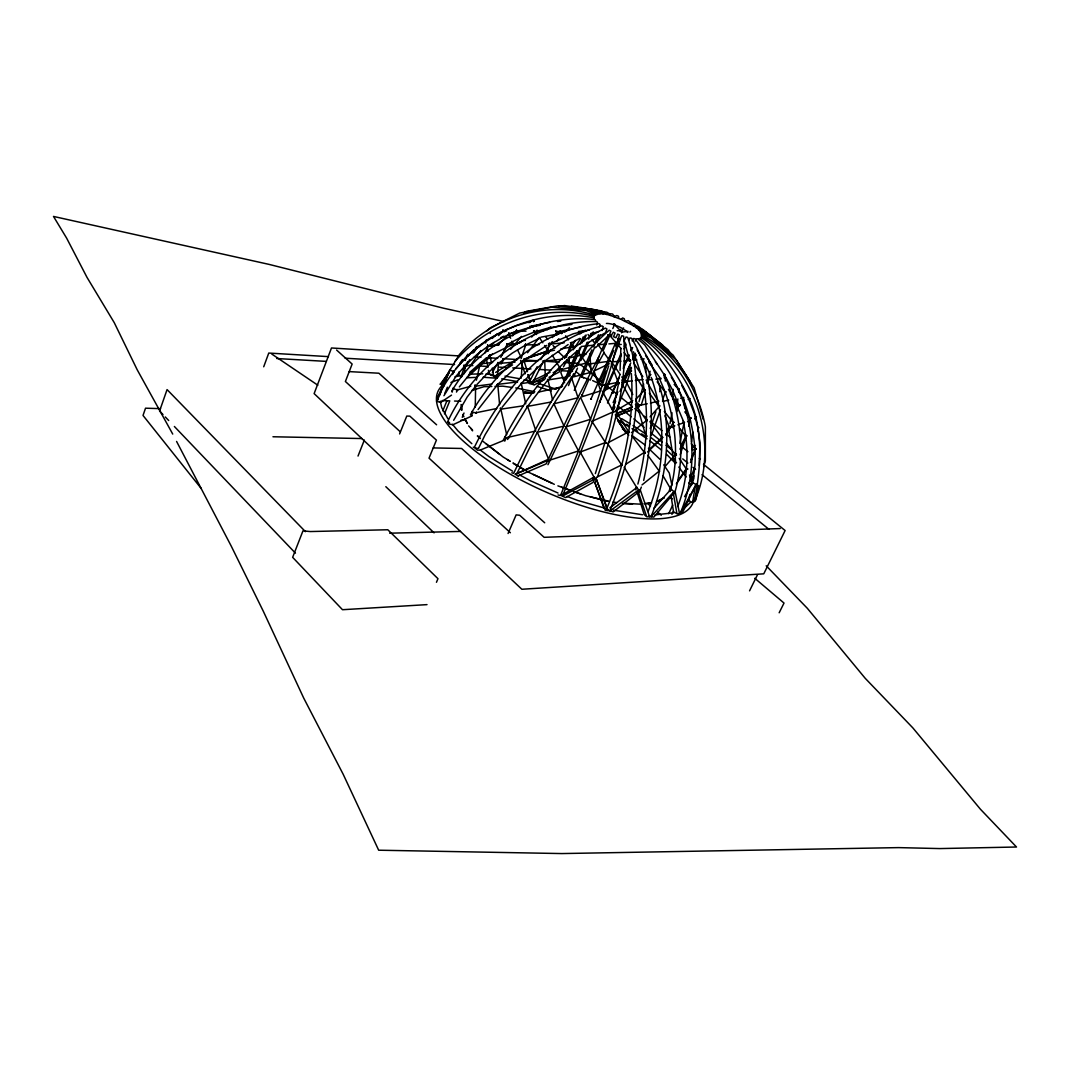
<?xml version="1.0" encoding="UTF-8"?>
<svg xmlns="http://www.w3.org/2000/svg" width="1070" height="1070" viewBox="0 0 1070 1070"><rect width="100%" height="100%" fill="white"/><g stroke="black" fill="none" stroke-linecap="round" stroke-linejoin="round"><path stroke-width="1.5" d="M620.867 348.258L620.078 370.421M475.254 406.961L475.628 386.176L491.866 384.063M461.879 404.821L461.692 410.358L461.063 404.513M646.24 364.335L645.638 371.972M521.17 378.205L522.441 361.606L546.81 345.369M497.309 376.774L498.486 363.466L515.111 362.048M556.052 331.031L555.985 331.874L555.798 330.831M676.708 409.984L677.845 398.976M699.312 465.557L699.9 442.739L698.148 429.618M464.286 373.644L465.142 365.833M593.796 316.867L593.863 316.305C543.988 303.425 488.361 322.257 455.044 361.366M698.001 431.397L698.162 427.706M689.789 494.5L688.732 500.68L692.598 502.485L694.483 501.496C700.462 469.034 703.565 435.49 691.608 403.671C680.012 378.526 665.085 353.274 641.518 337.692L640.903 338M691.595 441.99L692.892 432.039M490.234 333.465L490.368 332.489M659.749 391.74L660.203 388.49M674.488 400.1L675.531 399.632L674.488 400.1L684.051 422.677L679.851 443.368M692.598 502.485L695.045 487.224L696.543 484.041L680.346 513.092L682.406 512.757L695.981 484.469L692.29 482.463L689.481 475.013M618.46 383.956L609.713 427.01L595.348 473.595M688.679 426.288L689.989 418.37L685.041 403.537L678.808 389.921M459.257 371.638L458.722 374.701L461.825 376.68M643.685 480.417C653.93 433.832 657.341 380.385 631.501 338.254L629.976 337.933L628.692 340.3M669.981 423.6L672.04 412.793M698.71 485.726L695.808 499.998L694.751 500.907L693.547 500.345M440.091 394.897L441.268 389.346M508.758 333.853L508.986 332.81M513.159 343.082L512.945 344.112L512.089 343.724M643.632 383.983L638.991 401.772M645.33 392.208L641.238 404.995L638.014 404.58L635.767 400.274M647.912 380.907L650.119 371.21M476.391 380.171L480.149 363.974L492.374 354.05M485.593 342.948L486.275 340.046M698.376 485.432L694.751 500.907C720.15 442.712 695.741 369.859 642.361 336.635L642.04 337.09M637.867 484.055C645.959 453.814 648.808 422.008 644.488 390.924M532.392 326.711L532.231 325.695L532.392 326.711L540.35 325.213M669.9 491.491C679.343 459.498 676.186 424.308 665.46 392.957M593.636 317.777L594.385 315.102C546.73 299.988 491.598 316.6 459.297 354.705L441.616 383.689L440.292 384.17L444.05 385.936M703.619 466.921L705.357 460.969L705.384 426.81C698.549 389.293 676.253 353.822 642.468 335.258M680.346 513.092C705.143 454.175 689.521 379.516 639.954 338.414L639.058 338.561M693.106 480.751L694.029 477.661M596.739 324.986L597.528 322.391L596.699 321.548C532.726 319.97 473.983 364.99 447.675 421.714L447.594 421.674M436.934 400.153L436.6 401.17L440.626 402.481L440.934 401.464M631.487 367.933L625.763 386.511L615.825 411.321M676.869 411.749L678.781 405.543L672.976 390.938L665.767 377.108M688.946 399.618L689.174 398.909L688.023 399.204M608.669 365.86L595.883 404.741L579.151 449.4L560.546 495.463L558.018 494.955M655.87 411.736L650.239 428.508M680.199 454.817L686.445 435.196M439.422 395.365L437.577 399.779L436.827 399.418L450.149 369.484L440.653 392.436M599.294 327.126L600.123 324.558L599.039 323.662C544.737 328.798 496.172 367.946 470.412 414.826M460.996 376.934L464.54 366.328L472.124 364.75M521.117 358.584L525.758 344.941L539.695 338.16M662.544 400.14L665.246 392.249L659.254 378.098M601.969 330.576L603.279 326.765L601.969 325.855C542.41 341.022 499.998 394.201 474.264 447.514L473.261 447.14M641.358 487.104L638.79 493.417L646.761 516.85L649.624 516.756L640.315 490.1L638.736 489.859L636.757 487.599L624.171 467.175M566.204 357.313L571.273 342.895L579.766 338.374M620.48 339.07L612.642 360.376M651.362 435.45L660.498 409.649M647.002 383.475L650.119 374.834L645.611 364.362L637.131 349.917M690.712 478.156L694.39 467.978M677.698 506.525C688.371 479.373 689.361 449.039 683.101 420.697M263.715 366.783L268.757 353.06L328.423 356.631M545.593 354.317L549.391 344.099L573.239 333.813L589.409 329.841M620.212 330.51L620.6 329.493L621.055 330.496M648.086 511.54C665.125 469.182 666.597 420.47 651.215 377.402M690.471 462.521L695.808 448.557L690.779 459.739M358.022 456.061L364.335 440.078M595.535 347.696L609.405 334.803L610.876 331.085L609.231 330.229C565.495 368.227 538.357 421.767 513.654 473.341L511.794 472.806M597.568 476.631C612.883 431.785 628.05 384.157 623.636 336.274L621.897 335.686L620.145 339.284L617.724 338.428M594.893 482.597L605.272 510.336L608.135 510.617L606.837 508.41C624.546 465.985 634.523 419.601 631.34 373.51M399.605 433.925L406.787 416.056L409.863 416.15L436.426 440.118L429.03 458.161L510.39 532.74M601.674 382.03L606.101 371.196M442.819 410.84L446.952 400.728M451.714 391.353C479.012 342.801 539.989 313.323 595.04 319.582L595.575 320.345M452.142 392.182L453.065 388.062M444.465 413.822L449.788 400.849L442.111 400.541M456.475 392.088L457.371 389.895L470.8 386.243M462.24 417.313L464.019 413.02M488.896 355.628L487.612 358.731L466.707 377.804L476.698 377.349M488.789 358.731L490.073 355.614L513.038 344.152L511.848 341.223M620.426 329.988L619.998 331.031L620.72 330.657M471.429 415.789L472.82 412.445L471.803 411.482M444.799 393.372L447.38 387.206M613.645 409.877L614.902 406.854M436.453 582.294L437.964 578.696L387.808 529.757L310.34 531.549L302.957 530.88L292.645 557.336L342.494 609.713L427.01 604.63M503.261 440.171C526.694 395.526 559.021 350.465 605.406 328.075L606.904 328.971L605.513 332.73L587.109 343.283M504.759 441.148L506.19 437.777L535.909 430.942M507.581 439.476L527.59 406.373L546.957 381.121M560.091 367.478L560.519 368.976L559.222 371.999L548.977 377.295M577.533 350.947L586.721 364.081L586.079 363.198L587.176 362.757L562.124 369.511L560.827 372.534L564.599 382.792M561.656 386.832L565.161 378.686M565.468 377.978L577.318 350.519M579.953 344.406L583.244 336.782M566.097 379.756L580.007 347.589M581.986 342.988L585.29 335.338M569.828 373.015L580.997 347.188M583.618 341.103L586.253 335.03M568.491 385.601L573.68 373.604M576.931 366.114L587.31 342.146M588.607 339.136L591.202 333.144M574.189 375.717L577.479 368.147M580.756 360.577L588.62 342.427M591.242 336.368L593.221 331.834M508.063 533.515L516.141 514.884L519.699 515.259L544.135 537.314L780.217 528.553M574.269 390.389L591.897 349.837M593.208 346.827L598.424 334.816M581.799 377.001L594.933 346.827M596.899 342.293L600.19 334.749M599.039 356.404L568.357 416.257L546.168 463.858L518.107 475.936L515.325 474.264L548.589 459.164L537.341 432.213L564.064 426.101L553.872 403.805L578.001 397.732M547.947 464.701L579.779 398.562M582.093 395.057L588.66 380.024M595.883 363.492L608.348 334.923M590.439 379.73L598.999 360.162M602.945 351.12L610.181 334.562M612.816 328.53L614.795 324.023M590.974 399.03L616.039 341.932M599.093 383.595L613.645 350.492M615.624 345.971L618.928 338.454M621.576 332.436L623.556 327.915M599.829 401.812L620.988 353.822M624.305 346.319L625.616 343.323M606.77 388.142L621.403 355.013M624.051 348.981L626.057 344.46M607.519 403.042L620.105 374.647M623.409 367.17L628.705 355.213M630.698 350.719L632.022 347.737M612.562 392.851L619.249 377.75M623.262 368.695L629.28 355.106M631.287 350.572L632.624 347.563M640.756 338.882C644.728 328.276 627.996 323.675 621.135 319.341C613.083 316.814 602.517 310.634 594.559 315.69M613.123 402.601L617.871 391.901M621.938 382.739L630.752 362.89M632.798 358.303L634.831 353.729M615.772 397.157L617.122 394.121M622.499 382.003L629.896 365.351M632.584 359.293L635.272 353.234M612.027 409.248L615.624 401.156M620.038 391.419L630.845 367.09M633.547 361.005L636.262 354.919M452.543 374.54L453.854 371.624L449.962 370.086M593.007 479.36L594.01 477.126L580.207 452.062M594.88 482.985L596.391 479.627L594.586 479.052L562.365 496.186L562.579 494.447L594.01 477.126L594.586 479.052L593.074 482.409L565.642 497.577L562.365 496.186C584.394 443.609 606.677 390.523 619.383 334.803L617.617 334.094L615.959 337.719L613.511 336.729L615.076 333.051L613.351 332.248L610.876 335.9M638.014 404.58L636.65 407.59L638.509 407.162M635.74 489.806L636.757 487.599L609.833 507.862M667.733 429.578L669.124 426.542L664.898 415.815M517.051 473.261L537.341 432.213M465.089 359.894L467.724 354.197M670.796 487.278L671.88 484.937L669.285 473.02L663.734 464.835M668.71 513.654L672.682 505.134M671.92 514.403L673.244 511.567M690.792 485.66C698.282 464.219 694.978 440.078 689.989 418.37L684.813 411.856M691.354 485.232L692.852 482.035L684.573 496.667M500.84 357.38L507.019 344.593L519.605 337.986L534.211 332.075M478.504 448.33L485.245 434.527L500.84 409.168L506.672 434.661M669.298 490.368L670.047 488.829L670.087 490.715M749.562 590.841L757.466 574.777M484.616 353.247L488.121 346.158L495.851 345.423M779.161 612.776L784.016 603.065L754.765 578.268M537.14 366.689L529.944 380.92L527.791 374.634M540.738 359.573L552.227 341.638M453.667 420.296L467.242 396.943L475.628 386.176M680.854 446.016L685.87 436.212L679.932 428.629M679.918 449.173L686.351 436.56L685.241 436.185L686.351 436.56M621.764 332.65L622.272 331.66M443.943 395.713L456.007 376.265L464.54 366.328M542.637 362.864L532.512 383.047L534.345 384.866L544.59 379.569M684.225 422.984L683.503 422.396L684.546 422.396M563.435 366.876L567.702 359.105M492.36 372.547L497.095 363.974M501.83 355.401L506.565 346.827M530.118 326.042L529.663 326.872L530.466 327.072M598.826 362.021L604.309 352.164M621.416 332.543L621.964 331.566M538.304 430.394L553.872 403.805M632.169 340.875L633.507 338.535L634.871 338.695C674.474 388.089 674.02 460.073 650.988 516.81L653.837 517.104L672.455 494.862L673.98 491.598L675.103 491.478C686.325 452.61 680.105 410.278 663.721 373.724M464.099 369.257L469.77 359.573M635.192 341.076L636.57 338.735L637.72 338.749L644.769 345.008L664.109 374.58L664.35 377.884M564.559 358.504L575.392 340.38M665.727 435.075L673.204 422.69L664.336 411.442M573.199 349.823L580.475 338.909M501.014 364.081L504.398 358.557M548.081 353.782L550.448 349.997M554.621 402.574L571.474 377.389L591.081 372.32L589.904 353.996M472.846 353.18L476.404 347.737L465.41 357.728L455.766 368.802M466.079 364.348L467.857 361.62M474.09 352.097L476.765 348.017L476.003 347.763L476.765 348.017M471.215 364.402L480.858 350.585M679.677 404.968L679.035 405.811L680.293 405.262M690.912 480.483L693.708 476.351M527.55 352.752L539.32 337.438L542.824 342.815M693.989 475.802L688.826 483.252L691.34 484.068M677.725 481.072L686.258 468.861L679.209 458.361M676.32 483.894L686.753 468.968L685.843 468.446L686.753 468.968M557.002 334.83L558.914 332.101M694.617 418.985L696.356 416.578M478.076 409.569L497.764 384.371L521.143 362.543M515.325 474.264L547.639 460.474L548.589 459.164M616.534 382.619L602.102 385.467L600.537 384.732L601.273 383.729M464.755 366.007L465.33 365.231M459.699 363.399L462.534 359.587M440.292 384.17L448.838 372.721L441.616 383.689L442.111 383.207M510.631 349.275L521.518 336.408M501.977 407.456L521.277 383.568L542.222 380.626M444.063 380.693L446.016 378.178M497.831 345.369L508.852 333.893L530.265 327.206M580.034 333.907L582.013 331.459M459.324 386.912L469.075 374.981L480.149 363.974L492.574 362.422M575.459 346.305L574.363 346.747M650.065 416.845L659.909 405.744L658.973 406.48L649.316 393.091M512.53 335.913L516.756 330.991L526.012 331.152M556.988 340.955L558.914 338.709M468.66 355.708L473.689 349.89M664.871 466.747L675.438 454.496L666.289 443.02M476.458 347.175L475.896 347.817L476.859 348.231L476.458 347.175L479.627 346.399M552.588 400.127L547.907 379.422L548.094 380.666L557.042 369.845L567.207 359.694M653.743 508.464L670.903 489.324L662.999 475.722M629.909 332.075L630.605 331.285M650.399 403.082L658.424 401.196M476.845 384.611L487.679 373.082L498.486 363.466M531.616 337.063L537.14 331.232L549.218 327.714L571.968 324.37M635.7 399.404L644.408 390.229L641.746 376.279L633.48 351.749M552.307 337.572L557.778 331.834L580.89 327.126M698.215 428.334L698.924 427.599L697.774 427.773M490.635 346.025L494.099 342.454M504.478 331.753L506.792 329.386M522.213 382.485L544.737 361.098L568.157 344.553M621.79 380.238L631.033 371.089M498.54 335.579L503.274 331.045L514.55 326.363M564.853 332.021L569.414 327.647M683.984 508.517L690.538 502.298M486.409 331.339L489.94 328.008L519.672 313.082L552.2 307.157L586.052 310.541L595.615 314.246M621.202 319.288L622.633 317.964L624.305 318.726L624.867 321.361M649.343 449.454L661.902 437.657L650.052 421.834M647.524 452.021L662.37 438.071L661.42 437.63L662.37 438.071M465.784 364.883L476.912 354.518L488.121 346.158M492.16 338.481L496.988 334M569.748 374.955L569.173 357.955L577.278 350.799M469.717 372.4L486.502 357.714M533.114 320.358L533.89 321.04L533.114 320.358L528.834 322.699M692.103 448.276L695.46 445.441M624.532 381L625.388 380.318L624.532 381L621.79 376.934M631.447 432.668L646.561 420.483L635.393 404.38M642.013 484.897L659.214 471.108L647.818 455.298M547.144 329.721L550.635 326.992M499.543 362.529L512.303 353.1L525.758 344.941L539.079 344.62M477.755 346.774L488.602 339.016L501.843 331.647M440.626 402.481L451.513 395.111M660.872 378.151L660.11 378.66L660.819 379.114M488.428 370.354L488.936 373.363L491.077 375.316L495.049 376.065L512.557 364.883M626.137 464.019L644.354 452.409L632.076 436.172M495.651 372.4L520.381 357.059M489.231 345.329L502.566 337.451L516.756 330.991M518.107 475.936L519.833 474.919M488.602 356.083L489.471 355.601M687.528 421.767L690.284 420.309M608.683 442.378L628.732 431.825L615.437 410.907L631.822 401.25L622.232 384.21M669.165 426.475L672.976 427.652M523.605 312.828L526.453 311.343L557.55 305.846L588.767 309.845L597.528 313.737M450.938 382.498L457.813 379.823M547.251 375.637L532.512 383.047L528.125 381.562L527.109 379.837M553.15 372.681L560.519 368.976L562.124 369.511M595.816 477.702L621.657 464.942L607.252 443.127M500.867 337.598L503.689 336.234M532.927 380.626L550.074 372.32M609.271 363.733L594.024 370.969L600.671 390.858L580.462 397.211L590.64 419.266L565.856 426.943L578.522 450.925L550.368 459.993M472.285 415.775L452.971 424.723L449.213 424.081L448.397 422.637L449.574 422.837M616.159 413.956L632.183 407.068L617.51 413.194M615.772 416.564L632.183 409.516L615.611 416.417M680.052 404.968L678.942 405.423L679.918 405.597M504.117 440.238L480.417 450.002L477.447 450.189L475.535 448.504L478.036 448.357M613.939 316.693L616.788 315.543L618.487 316.225L618.727 318.272M581.692 451.5L605.446 442.539L591.964 421.339L613.351 411.816L602.49 391.58L618.554 383.301L611.291 363.68M562.539 386.297L555.143 388.838L558.928 387.567L538.437 392.115M674.809 425.847L670.181 427.425L668.79 430.461L673.311 457.639L675.665 460.234M677.885 424.79L684.051 422.677M528.058 357.594L548.081 350.866L544.577 345.49M523.497 359.293L548.134 351L547.893 350.318L548.214 351.281L523.591 359.573M579.672 452.342L580.488 452.062M568.999 376.159L570.149 375.797M471.87 390.456L484.001 386.685L491.825 386.471M514.536 343.764C514.108 346.038 523.431 339.31 525.37 340.487M514.643 344.165L520.836 342.293M515.954 325.775L530.747 321.455M591.095 333.706L598.866 331.473M680.694 398.321L683.81 397.425M488.214 345.931L487.572 345.062L488.214 345.931L499.021 344.914M569.173 357.955L586.146 354.09M531.589 326.042L549.632 322.364M647.256 403.751L639.392 405.423L638.041 408.446L645.411 434.514L647.203 436.226M496.721 408.526L476.177 412.712L472.82 412.445M662.544 401.397L668.737 400.153M454.991 376.774L461.825 375.409M549.819 351.134L554.501 350.224M560.747 349.021L573.212 346.6L570.363 342.56M558.527 306.448L564.478 305.552L592.339 309.685L600.069 313.617M551.358 401.972L527.59 406.373L535.388 429.404M540.912 337.157L558.366 333.96M625.308 321.201L628.331 320.652L631.862 323.621M547.987 379.97L568.25 376.747M673.632 512.797L655.014 514.884M502.418 408.927L522.922 405.878M621.844 332.141L628.05 331.325M632.263 380.853L626.084 381.629L632.798 394.536M635.366 380.465L643.097 379.489M517.612 381.923L497.764 384.371L499.61 404.754M633.32 360.175L636.423 359.801M641.077 359.252L644.167 358.878M633.587 360.269L636.784 359.894M557.51 321.495L560.76 321.134M562.472 359.119L544.737 361.098L545.379 378.593M578.402 331.473L584.915 330.75M644.06 503.676L651.59 502.86L645.892 503.743M581.371 346.466L594.438 345.075M646.039 380.144L652.513 379.476M655.749 379.141L660.605 378.646M549.391 344.099L564.198 342.828M621.255 344.433L617.965 344.714L621.041 348.659M605.807 344.152L598.103 344.781L601.781 349.823M608.884 343.898L615.049 343.39M613.204 361.78L620.948 361.205M624.051 360.978L630.257 360.523M522.441 361.606L538.584 360.496M474.264 447.514L476.471 448.45M503.274 331.045L506.605 330.857M617.189 330.71L620.386 330.563L613.685 323.782M531.549 392.824L524.648 393.131L534.077 392.837M469.075 374.219L482.784 373.778M507.019 344.593L516.81 344.299M494.969 386.39L502.793 386.176L512.503 387.514M632.504 504.117L622.459 503.488M389.667 533.194L460.461 531.429M537.14 331.232L543.413 331.232M272.957 436.761L361.847 438.553M433.216 447.929L461.598 448.464L544.71 522.789M607.813 313.403L612.655 314.045L614.554 316.72M532.807 392.717L524.38 392.115L532.579 393.252M461.063 420.162L463.832 420.256M160.513 408.66L145.533 408.192L143.019 415.454L201.294 488.575M454.523 401.036L460.836 401.277M641.946 504.264L623.917 503.274M349.221 371.611L378.874 373.216L436.6 424.79M345.142 358.209L454.576 364.549M469.516 365.405L472.846 365.606M479.494 365.98L487.8 366.462M499.422 367.144L506.07 367.532M512.717 367.906L530.987 368.963M539.293 369.444L550.916 370.126M562.553 370.795L572.517 371.37M276.809 358.53L326.109 361.379M457.759 355.842L331.486 347.977L314.125 393.613L521.852 589.262L763.766 573.828L785.126 530.533L703.471 464.313M474.371 356.885L481.018 357.3M489.324 357.808L497.63 358.33M502.606 358.637L517.559 359.573M524.206 359.988L535.843 360.71M542.49 361.125L559.102 362.155M564.077 362.476L579.03 363.399M629.2 323.26L633.721 323.555L643.364 331.433M483.145 377.228L497.015 378.258M485.94 374.045L492.24 374.594L493.377 375.623M612.856 502.191L616.842 502.592M594.024 310.394L597.261 310.795M600.484 311.196L606.957 312.253L610.488 315.436M642.522 514.75L613.391 510.189M571.42 306.06L596.645 310.032L603.132 313.858M515.74 387.955L534.839 391.74M604.082 500.479L608.308 501.108L585.571 495.691L575.941 492.267M580.676 307.572L601.567 310.902L606.636 314.473M501.656 378.887L517.198 381.508M447.675 421.714L448.825 421.914M504.973 376.118L519.284 378.66M632.758 325.414L638.643 326.564L653.489 338.2M504.197 321.602L443.702 308.24L268.985 264.37L53.5 216.434L66.661 238.195L87.004 277.371L114.249 322.659L137.214 369.805L172.725 434.072M607.064 508.798L577.573 500.412L567.06 496.426M607.747 509.949L613.15 511.928L637.225 493.176L638.736 489.859L609.86 511.032C630.979 456.93 647.136 394.148 627.729 337.438L626.057 336.983L624.211 340.541L629.789 361.205M523.992 379.863L528.7 381.054M692.143 449.534L694.47 450.122M453.493 388.891L457.371 389.895M582.16 377.215L581.425 376.921L590.359 379.77M608.068 334.923L608.79 335.124L608.215 334.723M580.742 493.979L573.587 491.705M602.517 500.051L590.172 496.788M635.901 327.58L642.95 329.6L662.544 344.955L664.109 347.723M537.046 386.404L551.251 390.911M571.166 490.755L561.536 487.158M539.534 383.809L555.945 389.132M438.045 399.805L436.827 399.418C463.123 340.969 531.322 305.632 594.077 317.817L594.318 318.486M465.651 359.801L464.714 359.466L464.902 360.416M557.898 485.86L571.835 490.809M638.509 329.721L646.521 332.569L668.108 349.756L671.492 354.678M558.018 493.016L530.747 480.925L519.565 474.919M560.613 494.942L562.432 495.637M551.946 483.199L533.208 474.411M687.943 469.048L686.806 468.566L686.94 469.516M640.515 331.74L649.249 335.405L673.15 355.173L690.083 381.388L690.912 384.464M592.646 380.612L597.167 382.712M693.32 500.947L694.483 501.496M554.313 484.322L528.473 472.191L519.993 467.108M609.405 334.803L611.786 335.926M547.639 460.474L549.418 461.317M641.853 333.613L651.028 338L676.414 360.149L694.082 387.741L703.298 419.493M508.825 334.134L508.665 333.292M519.619 467.296L524.22 469.636M512.57 471.161L488.95 456.582L480.457 450.189M513.386 463.457L518.281 466.426M622.365 428.896L627.756 432.4M510.216 461.25L503.194 457.037L482.771 441.201M513.011 462.922L518.602 466.266M615.317 414.772L618.045 420.095L629.24 426.957M632.022 428.642L647.082 438.807M621.723 418.664L630.163 423.814M632.985 425.539L646.32 434.326M675.839 513.185L673.511 511.714L671.024 495.678M504.692 436.801L506.19 437.777M499.743 454.362L486.168 443.836M271.753 354.036L317.83 385.2M649.811 440.72L661.461 450.042M507.421 459.565L509.922 461.344M651.362 437.897L661.501 445.789M631.715 435.289L644.942 444.879M670.903 489.324L673.98 491.598L650.988 516.81L650.172 516.074M580.328 364.455L602.37 382.324M604.951 384.424L616.628 393.88M620.506 397.037L632.183 406.506M634.764 408.606L639.954 412.806M643.846 415.962L646.44 418.062M650.319 421.219L661.982 430.675M665.874 433.832L669.766 436.988M682.727 447.501L687.916 451.701M495.049 376.065L496.988 377.63M575.834 371.558L583.565 377.87M618.326 406.279L631.206 416.805M633.788 418.905L644.087 427.318M650.52 432.574L662.116 442.044M665.968 445.2L672.415 450.47M682.713 458.883L687.863 463.083M693.012 467.296L695.594 469.396M702.027 474.665L768.982 529.369M666.61 450.095L673.458 456.475M669.847 496.814L672.254 498.847M648.126 503.97L650.52 506.016M657.689 512.155L661.273 515.232M477.3 435.985L480.377 438.606M336.609 350.05L352.137 364.054L345.396 381.495L400.287 431.812M648.821 516.034L649.624 516.756M645.905 516.061L644.167 514.469L637.292 492.708M471.83 443.689L458.013 430.942L452.476 424.282M385.815 486.676L434.072 532.86M648.42 448.223L660.029 459.364M558.299 351.669L564.264 357.447M566.659 359.747L570.23 363.225M666.557 454.282L675.625 463.524M305.445 531.656L167.067 389.587L159.59 411L163.001 414.571M766.2 565.789L807.288 608.255L865.255 678.353L912.804 727.841L980.387 809.188L1016.5 847.012L939.714 848.577L898.573 847.614L561.79 853.566L378.673 850.209L343.162 774.239L303.706 698.068L263.354 611.344L231.321 546.262L176.577 441.428M165.275 416.952L168.699 420.523M174.383 426.489L295.454 553.15M468.633 425.9L472.539 430.127M478.009 436.052L479.587 437.75M674.154 384.397L678.5 389.253L678.728 392.463M609.191 334.83L615.531 342.052M628.732 435.343L618.045 420.095M545.633 336.782L547.746 339.27M553.016 345.463L555.129 347.951M672.508 398.12L678.781 405.543M655.348 361.887L657.274 364.228M657.14 381.856L665.246 392.249M624.118 352.618L629.227 359.199M588.018 334.495L590.038 337.09M592.044 339.698L595.067 343.604M678.808 467.068L686.124 476.979M603.627 352.338L610.06 361.152L588.273 364.081L591.536 369.591M691.327 443.769L695.981 449.413L695.808 448.557M565.615 335.806L568.464 339.859M648.754 361.767L659.695 377.349M645.611 355.601L652.058 364.937M533.475 331.178L533.97 331.901L533.729 330.804M611.652 361.887L619.945 374.192M633.801 363.158L642.829 376.6M470.974 428.441L472.579 430.862M580.248 452.128L580.662 452.757L580.207 451.446M559.985 330.871L561.549 333.385M635.139 374.848L644.408 390.229M552.294 355.253L560.519 368.976M671.291 377.081L678.5 389.253M593.181 372.347L600.537 384.732M646.855 381.562L658.251 401.397M668.469 389.319L673.07 397.585M670.315 393.707L673.832 398.963L672.896 399.484L673.124 389.293M447.889 418.771L441.696 407.576L440.305 401.25M534.452 330.603L536.485 334.535M681.844 385.615L688.144 397.853M463.952 416.765L462.788 414.505L463.149 416.551M465.116 419.025L467.443 423.586L464.714 418.918M517.586 350.05L521.25 357.393M508.852 333.893L510.644 338.294M688.839 399.217L694.229 413.408L697.921 427.987M596.378 479.199L608.135 510.617M596.364 479.24L606.837 508.41M594.853 482.57L603.962 508.13M520.555 360.403L525.089 373.858M571.474 377.389L577.492 396.167M523.952 360.724L527.457 371.678M528.46 374.808L530.974 382.645M521.277 383.568L525.731 403.858M487.144 347.001L488.014 351.308M490.073 355.614L491.197 361.874M492.307 368.12L493.711 375.931M486.409 358.289L487.92 367.331M561.442 332.783L561.576 333.679M592.245 420.844L592.352 421.687M561.656 332.288L561.763 333.278M664.791 374.808L665.353 381.08M683.957 399.003L684.76 408.513M693.052 502.592A139.154 48.618 23.7 0 1 537.327 488.134A139.154 48.618 23.7 0 1 442.164 385.601M494.313 376.961A139.154 48.618 23.7 0 1 497.59 377.335M529.115 383.475A139.154 48.618 23.7 0 1 533.836 384.732M620.734 420.898A139.154 48.618 23.7 0 1 623.636 422.57M626.512 424.255A139.154 48.618 23.7 0 1 629.361 425.98M634.938 429.444A139.154 48.618 23.7 0 1 637.653 431.197M641.639 433.845A139.154 48.618 23.7 0 1 645.544 436.52M673.07 459.124A139.154 48.618 23.7 0 1 676.494 462.655M606.436 323.448A13.469 3.865 23.5 0 1 627.809 332.543M602.263 385.026L602.263 385.962L602.263 385.026M679.009 405.196L678.995 406.038L677.952 405.436L679.009 405.196M525.664 344.286L525.651 345.289L525.664 344.286M585.263 330.322L585.21 331.325L584.314 330.951L585.263 330.322M647.189 420.109L647.149 420.844L646.481 420.269L647.189 420.109M502.887 330.162L503.529 331.138L502.887 330.162M475.294 385.882L476.337 386.27L475.294 385.882M476.404 412.324L476.31 413.328L476.404 412.324M537.26 331.018L537.18 331.861L537.26 331.018M609.994 360.71L610.261 361.406L609.994 360.71M588.206 363.639L588.473 364.322L588.206 363.639M621.831 464.995L621.349 464.42L621.831 464.995M549.378 343.764L549.445 344.701L549.378 343.764M497.67 383.782L498.085 384.678L497.67 383.782M569.507 357.246L569.414 358.009L568.384 357.621L569.507 357.246M506.953 343.992L506.805 345.169L506.953 343.992M569.32 357.688L569.2 358.517L569.32 357.688M532.74 326.27L532.592 327.233L531.884 326.551L532.74 326.27M475.12 385.106L474.906 386.364L475.12 385.106M670.663 488.856L670.502 489.739L671.545 489.364L670.663 488.856M516.69 330.309L517.077 331.379L516.69 330.309M521.25 383.314L521.25 383.314M678.915 388.891L677.818 389.346L678.995 388.865M661.956 437.496L662.731 437.362L661.956 437.496M674.849 399.672L674.635 400.608L673.846 400.019L674.849 399.672M574.844 346.573L574.991 347.509L574.844 346.573M562.111 368.989L562.298 369.966L562.111 368.989M658.585 401.036L658.371 401.932L657.796 401.237L658.585 401.036M639.74 405.062L639.512 405.958L638.937 405.262L639.74 405.062M700.114 458.589L699.914 459.391L700.114 458.589M514.51 343.751L514.255 344.567L515.178 344.192L514.51 343.751M533.97 320.799L533.729 321.575L533.97 320.799M503.288 330.456L502.9 331.553L503.85 331.446L503.288 330.456M487.933 345.677L488.722 346.493L487.933 345.677M674.1 422.382L673.137 422.503L674.1 422.382M506.698 343.804L507.314 344.66L506.698 343.804M457.759 389.6L457.425 390.496L456.943 389.574L457.759 389.6M689.789 398.562L689.388 399.551L688.746 399.083L689.789 398.562M527.898 406.159L527.069 406.52L527.898 406.159M644.22 452.195L644.22 452.195M626.07 381.174L626.338 381.936L626.07 381.174M573.614 346.239L573.239 347.108L573.614 346.239M464.072 365.178L463.577 366.314L464.447 366.341L464.072 365.178M618.366 344.286L617.938 345.236L618.366 344.286M480.109 363.385L480.564 364.388L480.109 363.385M644.675 451.928L645.13 453.118L644.675 451.928M675.103 491.478L673.592 494.741L676.989 513.934L679.49 513.399L675.103 491.478M598.331 343.898L597.943 345.222L598.331 343.898M548.455 349.89L547.332 350.412L548.455 349.89M628.665 431.37L629.08 432.267L628.665 431.37M686.632 468.566L686.231 469.302L686.632 468.566M621.55 464.861L621.55 464.861M670.676 427.157L670.235 427.973L669.633 427.157L670.676 427.157M522.682 361.727L522.294 360.951L522.682 361.727M638.322 404.34L637.506 404.808L638.322 404.34M618.62 343.831L617.845 344.406L618.62 343.831M626.405 381.388L625.576 381.856L626.405 381.388M618.955 382.953L618.219 383.314L618.955 382.953M636.744 487.198L636.262 487.947L636.744 487.198M560.533 368.602L560.065 369.297L560.533 368.602M615.638 396.943L616.186 397.344L615.638 396.943M549.846 350.759L549.365 351.468L549.846 350.759M690.03 418.022L689.548 418.718L690.645 418.316L690.03 418.022M508.571 436.747L508.718 437.817L508.571 436.747M599.374 383.595L598.678 383.408L599.374 383.595M630.39 359.975L630.471 360.938L630.39 359.975M581.96 394.857L582.508 395.258L581.96 394.857M454.349 371.437L453.787 372.213L453.412 371.25L454.349 371.437M498.393 363.078L497.978 363.626L499.075 363.72L498.393 363.078M691.086 418.062L689.963 418.209L691.086 418.062M574.068 375.516L574.617 375.904L574.068 375.516M500.68 408.981L501.482 409.141L500.68 408.981M610.502 360.844L609.9 361.593L610.502 360.844M673.445 398.776L673.672 399.591L673.445 398.776M527.724 406.56L527.457 405.811L527.724 406.56M664.323 497.59L659.254 500.974L656.592 501.522L664.323 497.59M618.661 382.806L618.861 383.742L618.661 382.806M631.487 370.915L630.925 371.558L630.698 370.795L631.487 370.915M517.104 330.964L516.328 330.389L517.104 330.964M500.8 409.208L500.399 408.218L500.8 409.208M695.54 448.651L694.831 449.387L694.417 448.611L695.54 448.651M673.364 422.382L672.736 422.998L673.364 422.382M490.327 355.815L489.739 355.053L490.327 355.815M513.292 344.353L512.704 343.59L513.292 344.353M644.862 389.881L644.207 390.483L644.862 389.881M632.571 400.661L631.46 401.25L632.571 400.661M659.561 471.201L658.826 470.613L659.561 471.201M588.446 363.773L587.778 364.362L588.446 363.773M613.458 411.629L612.923 412.084L613.458 411.629M521.317 383.247L520.715 383.755L521.317 383.247M548.081 379.449L547.465 379.957L548.081 379.449M676.066 454.135L676.427 455.165L676.066 454.135M624.706 380.586L624.719 381.535L624.706 380.586M498.513 363.225L497.991 362.503L498.513 363.225M665.727 391.901L664.885 392.463L665.727 391.901M686.82 435.891L686.004 436.533L686.82 435.891M676.026 454.309L675.197 454.964L676.026 454.309M628.879 431.705L628.879 431.705M557.871 331.392L558.018 332.395L557.871 331.392M650.68 374.674L649.905 375.262L650.68 374.674M594.265 476.832L593.476 477.407L594.265 476.832M605.566 442.418L604.965 442.86L605.566 442.418M646.855 420.242L646.106 420.764L646.895 420.39M526.172 344.914L525.357 344.433L526.172 344.914M573.319 346.787L573.319 346.787M613.645 411.321L613.739 412.164L613.645 411.321M549.927 351.308L549.927 351.308M664.724 374.38L663.801 374.968L664.724 374.38M644.621 389.788L643.859 390.256L644.755 390.63L644.621 389.788M571.46 342.494L571.46 343.39L571.46 342.494M545.192 361.045L544.443 360.697L545.192 361.045M631.862 400.809L632.116 401.905L631.862 400.809M480.269 363.72L479.668 364.014L480.269 363.72M692.999 482.463L692.009 482.931L691.862 481.995L692.999 482.463M537.113 330.336L536.364 330.683L537.354 331.325L537.113 330.336M665.553 391.861L664.577 392.302L665.58 392.596L665.553 391.861M497.991 384.143L497.242 384.451L497.991 384.143M549.525 343.296L548.549 343.63L549.632 344.179L549.525 343.296M659.16 405.931L658.304 406.172L659.307 406.908L659.16 405.931M700.368 459.003L699.446 458.602L700.368 459.003M615.986 400.381L615.986 400.381M600.203 401.879L599.454 401.584L600.203 401.879M607.145 388.209L606.409 387.928L607.145 388.209M574.282 390.229L574.282 390.229M565.843 378.044L565.107 377.75L565.843 378.044M465.236 366.515L464.099 365.927L465.236 366.515M613.284 402.507L613.284 402.507M591.402 399.177L590.707 398.802L591.402 399.177M612.99 392.984L612.294 392.623L612.99 392.984M568.651 385.508L568.651 385.508M590.6 379.649L590.6 379.649M530.479 327.567L530.078 326.604L530.479 327.567M605.914 443.234L605.473 441.923L605.914 443.234M625.896 432.775L618.219 421.139L625.896 432.775M544.777 361.513L544.67 360.496L544.777 361.513"/></g></svg>
